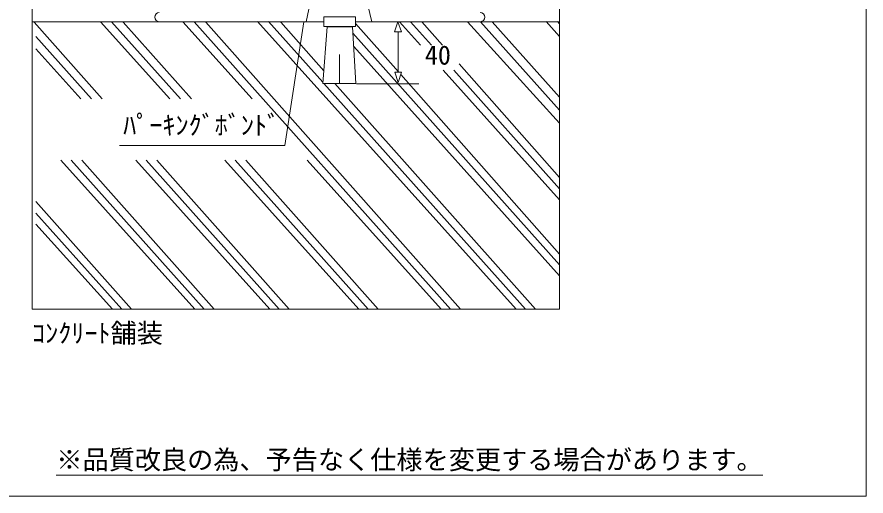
# Model space of a CAD drawing. Units: millimetres, scale not verified. Extents: x -1190 to 1114, y -811 to 805.
# Drawn here: x 465 to 1114, y -811 to -445 of the extents above; entities that cross this region are included whole.
import ezdxf
from ezdxf.enums import TextEntityAlignment as Align

# ---------------------------------------------------------------- set-up
doc = ezdxf.new("R2010")
doc.units = ezdxf.units.MM
doc.header["$LTSCALE"] = 8
doc.layers.add('0-0', color=7, linetype='Continuous', lineweight=18)
doc.styles.add('ＭＳ ゴシック', font='')
doc.styles.get('ＭＳ ゴシック').set_extended_font_data('MS Gothic')

msp = doc.modelspace()

# ---------------------------------------------------------------- linework, layer by layer
at = {"layer": '0-0'}
for p, q in [((686.038, -448.282), (691.431, -423.307)), ((730.388, -423.292), (736.362, -448.282)), ((570.354, -444.822), (570.354, -444.814)), ((822.605, -444.814), (822.605, -444.822)), ((686.038, -448.282), (476.596, -448.282)), ((478.299, -448.685), (530.279, -507.224)), ((528.841, -448.282), (581.826, -507.224)), ((537.39, -448.282), (590.01, -507.224)), ((546.366, -448.685), (598.346, -507.224)), ((573.814, -448.282), (699.541, -448.282)), ((591.859, -448.282), (644.847, -507.224)), ((600.415, -448.282), (796.532, -667.964)), ((609.387, -448.685), (804.095, -667.964)), ((648.894, -448.04), (846.596, -667.964)), ((657.448, -448.04), (698.925, -494.5)), ((666.64, -448.685), (699.579, -485.78)), ((669.686, -542.788), (684.411, -448.282)), ((708.713, -451.944), (708.898, -452.149)), ((717.243, -451.944), (717.426, -452.149)), ((819.145, -448.282), (723.823, -448.282)), ((723.823, -448.282), (879.868, -448.282)), ((723.823, -449.671), (756.62, -486.705)), ((757.371, -448.282), (773.559, -466.269)), ((765.92, -448.282), (781.98, -466.269)), ((774.539, -448.282), (790.45, -466.269)), ((809.543, -448.282), (879.868, -525.853)), ((819.492, -448.517), (879.868, -515.831)), ((828.387, -448.282), (879.868, -505.841)), ((869.56, -448.04), (879.868, -459.566)), ((878.11, -448.04), (879.868, -450.021)), ((479.506, -459.688), (521.943, -507.224)), ((721.9, -457.16), (879.868, -634.11)), ((756.383, -456.137), (756.383, -486.915)), ((479.506, -469.123), (513.758, -507.224)), ((711.504, -473.316), (711.504, -495.032)), ((722.499, -467.279), (879.868, -642.334)), ((790.719, -485.336), (879.868, -584.394)), ((799.004, -485.336), (879.868, -575.904)), ((803.086, -480.554), (879.868, -567.353)), ((758.425, -488.743), (879.868, -625.867)), ((699.714, -495.384), (853.784, -667.964)), ((708.108, -495.384), (861.355, -667.964)), ((772.235, -495.671), (724.692, -495.671)), ((669.686, -542.788), (543.367, -542.788)), ((498.628, -554.091), (601.006, -667.964)), ((506.523, -554.091), (608.191, -667.964)), ((514.642, -554.091), (615.758, -667.964)), ((555.89, -554.091), (658.259, -667.964)), ((563.783, -554.091), (665.444, -667.964)), ((571.895, -554.091), (673.01, -667.964)), ((623.957, -554.091), (726.322, -667.964)), ((631.85, -554.091), (733.51, -667.964)), ((639.962, -554.091), (741.077, -667.964)), ((686.98, -554.091), (789.35, -667.964)), ((479.528, -585.552), (552.736, -667.964)), ((479.528, -594.468), (545.17, -667.964)), ((479.528, -602.964), (537.985, -667.964)), ((495.145, -794.541), (1035.145, -794.541)), ((-1189.958, -810.535), (1114.042, -810.535))]:
    msp.add_line(p, q, dxfattribs=at)
for points in [[(-1189.958, -810.535), (1114.042, -810.535), (1114.042, 805.465), (-1189.958, 805.465)], [(476.596, -667.964), (879.868, -667.964), (879.868, -168.748), (476.596, -168.748)], [(476.596, -168.748), (476.596, -667.964), (879.868, -667.964), (879.868, -168.748)], [(879.868, -667.964), (879.868, -168.748), (476.596, -168.748), (476.596, -667.964)], [(699.541, -451.944), (699.541, -444.583), (723.823, -444.583), (723.823, -451.944)], [(698.859, -495.384), (702.103, -452.149), (721.603, -452.149), (724.164, -495.384)], [(756.302, -448.284), (753.73, -456.137), (758.871, -456.137)], [(756.449, -494.768), (753.877, -486.915), (759.025, -486.915)]]:
    msp.add_lwpolyline(points, close=True, dxfattribs=at)
for centre, start, end in [((573.814, -444.814), 90, 180), ((573.814, -444.822), 180, 270), ((819.145, -444.814), 0, 90), ((819.145, -444.822), 270, 0)]:
    msp.add_arc(centre, 3.46, start, end, dxfattribs=at)

# ---------------------------------------------------------------- texts
at = {"layer": '0-0', "color": 4, "style": 'ＭＳ ゴシック'}
for s, p in [('40', (776.809, -485.486)), ('ﾊﾟｰｷﾝｸﾞﾎﾞﾝﾄﾞ', (546.232, -539.049)), ('ｺﾝｸﾘｰﾄ舗装', (476.597, -697.856)), ('※品質改良の為、予告なく仕様を変更する場合があります。', (495.145, -794.541))]:
    msp.add_text(s, height=14.66, dxfattribs=at).set_placement(p, align=Align.BOTTOM_LEFT)

doc.saveas('drawing.dxf')
